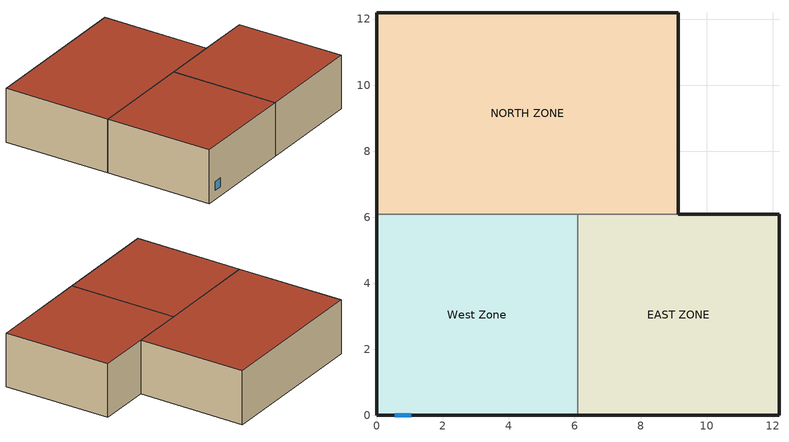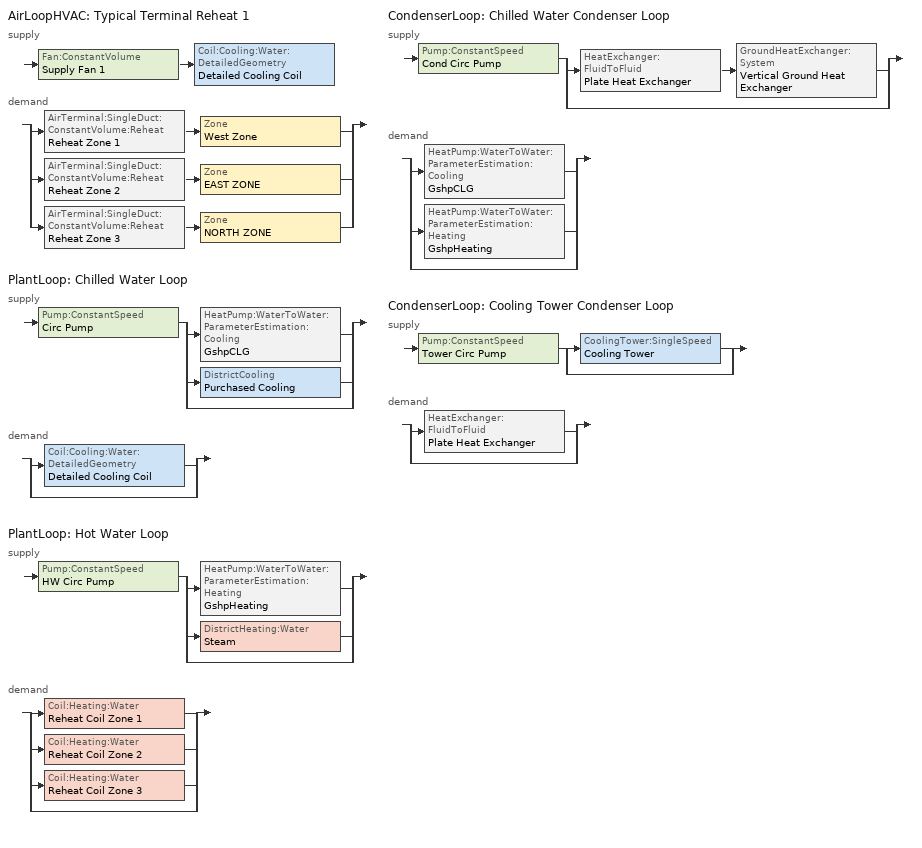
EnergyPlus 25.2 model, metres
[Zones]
West Zone
 floor adiabatic (FLOOR SLAB 8 IN): 0,0 0,6.1 6.1,6.1 6.1,0 z0
 wall outside (EXTWALL80): 0,6.1 0,0 6.1,0 z0:3.05
 wall to NORTH ZONE (PARTITION06): 6.1,6.1 0,6.1 z0:3.05
 wall to EAST ZONE (PARTITION06): 6.1,0 6.1,6.1 z0:3.05
 window (WIN-CON-LIGHT): 0.55,0 1.05,0 z0.5:1
 roof outside (ROOF34): 0,6.1 0,0 6.1,0 6.1,6.1 z3.05
EAST ZONE
 floor adiabatic (FLOOR SLAB 8 IN): 6.1,0 6.1,6.1 12.19,6.1 12.19,0 z0
 wall outside (EXTWALL80): 6.1,0 12.19,0 12.19,6.1 9.14,6.1 z0:3.05
 wall to NORTH ZONE (PARTITION06): 9.14,6.1 6.1,6.1 z0:3.05
 roof outside (ROOF34): 6.1,6.1 6.1,0 12.19,0 12.19,6.1 z3.05
NORTH ZONE
 floor adiabatic (FLOOR SLAB 8 IN): 0,6.1 0,12.19 9.14,12.19 9.14,6.1 z0
 wall outside (EXTWALL80): 9.14,6.1 9.14,12.19 0,12.19 0,6.1 z0:3.05
 roof outside (ROOF34): 0,12.19 0,6.1 9.14,6.1 9.14,12.19 z3.05
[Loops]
AirLoopHVAC 'Typical Terminal Reheat 1'
 supply: Fan:ConstantVolume 'Supply Fan 1' > Coil:Cooling:Water:DetailedGeometry 'Detailed Cooling Coil'
 demand: split
  | AirTerminal:SingleDuct:ConstantVolume:Reheat 'Reheat Zone 1' > Zone 'West Zone'
  | AirTerminal:SingleDuct:ConstantVolume:Reheat 'Reheat Zone 2' > Zone 'EAST ZONE'
  | AirTerminal:SingleDuct:ConstantVolume:Reheat 'Reheat Zone 3' > Zone 'NORTH ZONE'
PlantLoop 'Chilled Water Loop'
 supply: Pump:ConstantSpeed 'Circ Pump' > split
  | HeatPump:WaterToWater:ParameterEstimation:Cooling 'GshpCLG'
  | DistrictCooling 'Purchased Cooling'
  | bypass
 demand: split
  | Coil:Cooling:Water:DetailedGeometry 'Detailed Cooling Coil'
  | bypass
PlantLoop 'Hot Water Loop'
 supply: Pump:ConstantSpeed 'HW Circ Pump' > split
  | HeatPump:WaterToWater:ParameterEstimation:Heating 'GshpHeating'
  | DistrictHeating:Water 'Steam'
  | bypass
 demand: split
  | Coil:Heating:Water 'Reheat Coil Zone 1'
  | Coil:Heating:Water 'Reheat Coil Zone 2'
  | Coil:Heating:Water 'Reheat Coil Zone 3'
  | bypass
CondenserLoop 'Chilled Water Condenser Loop'
 supply: Pump:ConstantSpeed 'Cond Circ Pump' > split
  | HeatExchanger:FluidToFluid 'Plate Heat Exchanger' > GroundHeatExchanger:System 'Vertical Ground Heat Exchanger'
  | bypass
 demand: split
  | HeatPump:WaterToWater:ParameterEstimation:Cooling 'GshpCLG'
  | HeatPump:WaterToWater:ParameterEstimation:Heating 'GshpHeating'
  | bypass
CondenserLoop 'Cooling Tower Condenser Loop'
 supply: Pump:ConstantSpeed 'Tower Circ Pump' > split
  | CoolingTower:SingleSpeed 'Cooling Tower'
  | bypass
 demand: split
  | HeatExchanger:FluidToFluid 'Plate Heat Exchanger'
  | bypass
[Building]
NONE: Loads convergence tolerance value=0.04; Maximum number of warmup days=25; Minimum number of warmup days=6; North axis=0; Solar distribution=FullInteriorAndExterior; Temperature convergence tolerance value=0.4; Terrain=Suburbs
[Site:GroundTemperature:Deep]
13.03, 13.03, 13.13, 13.3, 13.43, 13.52, 13.62, 13.77, 13.78, 13.55, 13.44, 13.2
[Site:GroundTemperature:Undisturbed:KusudaAchenbach]
Vertical Ground Heat Exchanger Ground Temps: 3.2, 13.375, 8, 920, 2551.09, 0.692626
[Site:Location]
TAMPA_FL_USA_WMO_722110: Elevation=3; Latitude=27.97; Longitude=-82.52; Time zone=-5
[SizingPeriod:DesignDay] Barometric pressure=101289; Day of month=21; Daylight saving time indicator=No; Humidity condition type=WetBulb; Rain indicator=No; Snow indicator=No; Solar model indicator=ASHRAEClearSky
Name | Daily dry bulb temperature range | Day type | Maximum dry bulb temperature | Month | Sky clearness | Wetbulb or dewpoint at maximum dry bulb | Wind direction | Wind speed
TAMPA Ann Clg 1% Condns DB=>MWB | 8.1 | SummerDesignDay | 33 | 7 | 1 | 25.3 | 270 | 4
TAMPA Ann Htg 99% Condns DB | 0 | WinterDesignDay | 4.8 | 1 | 0 | 4.8 | 10 | 3.1
[Construction]
EXTWALL80: A1 - 1 IN STUCCO, C4 - 4 IN COMMON BRICK, E1 - 3 / 4 IN PLASTER OR GYP BOARD
FLOOR SLAB 8 IN: C10 - 8 IN HW CONCRETE
PARTITION06: E1 - 3 / 4 IN PLASTER OR GYP BOARD, C6 - 8 IN CLAY TILE, E1 - 3 / 4 IN PLASTER OR GYP BOARD
ROOF34: E2 - 1 / 2 IN SLAG OR STONE, E3 - 3 / 8 IN FELT AND MEMBRANE, B5 - 1 IN DENSE INSULATION, C12 - 2 IN HW CONCRETE
WIN-CON-LIGHT: WIN-LAY-GLASS-LIGHT
[Material] Thermal absorptance=0.9
Name | Conductivity | Density | Roughness | Solar absorptance | Specific heat | Thickness | Visible absorptance
A1 - 1 IN STUCCO | 0.691831 | 1858.142 | Smooth | 0.92 | 836.8 | 0.0253898 | 0.92
B5 - 1 IN DENSE INSULATION | 0.0432394 | 91.30524 | VeryRough | 0.5 | 836.8 | 0.0253898 | 0.5
C4 - 4 IN COMMON BRICK | 0.726422 | 1922.216 | Rough | 0.76 | 836.8 | 0.101498 | 0.76
C6 - 8 IN CLAY TILE | 0.570761 | 1121.292 | Smooth | 0.82 | 836.8 | 0.203302 | 0.82
C10 - 8 IN HW CONCRETE | 1.729577 | 2242.585 | MediumRough | 0.65 | 836.8 | 0.203302 | 0.65
C12 - 2 IN HW CONCRETE | 1.729577 | 2242.585 | MediumRough | 0.65 | 836.8 | 0.0509016 | 0.65
E1 - 3 / 4 IN PLASTER OR GYP BOARD | 0.726422 | 1601.846 | Smooth | 0.92 | 836.8 | 0.01905 | 0.92
E2 - 1 / 2 IN SLAG OR STONE | 1.435549 | 881.0155 | Rough | 0.55 | 1673.6 | 0.0127102 | 0.55
E3 - 3 / 8 IN FELT AND MEMBRANE | 0.190253 | 1121.292 | Rough | 0.75 | 1673.6 | 0.00954024 | 0.75
[WindowMaterial:Glazing]
WIN-LAY-GLASS-LIGHT: Back side infrared hemispherical emissivity=0.84; Back side solar reflectance at normal incidence=0.031; Back side visible reflectance at normal incidence=0.05; Conductivity=0.9; Front side infrared hemispherical emissivity=0.84; Front side solar reflectance at normal incidence=0.031; Front side visible reflectance at normal incidence=0.05; Infrared transmittance at normal incidence=0; Optical data type=SpectralAverage; Solar transmittance at normal incidence=0.9; Thickness=0.003; Visible transmittance at normal incidence=0.9
[AirLoopHVAC]
Typical Terminal Reheat 1: Design supply air flow rate=0.8
[AirTerminal:SingleDuct:ConstantVolume:Reheat] Availability schedule=FanAndCoilAvailSched; Convergence tolerance=0.001; Minimum hot water or steam flow rate=0
Name | Maximum air flow rate | Maximum hot water or steam flow rate | Reheat coil
Reheat Zone 1 | 0.47 | 0.0013 | Reheat Coil Zone 1
Reheat Zone 2 | 0.36 | 0.0012 | Reheat Coil Zone 2
Reheat Zone 3 | 0.47 | 0.0013 | Reheat Coil Zone 3
[AvailabilityManager:Scheduled]
Reheat System 1 Avail: Schedule=FanAndCoilAvailSched
[Coil:Cooling:Water:DetailedGeometry]
Detailed Cooling Coil: Availability schedule=CoolingCoilAvailSched; Coil depth=0.165098; Fin diameter=0.435072; Fin spacing=0.00181429; Fin surface area=101.716; Fin thermal conductivity=203.883; Fin thickness=0.00149998; Maximum water flow rate=0.0033; Minimum airflow area=0.300606; Number of tube rows=6; Number of tubes per row=16; Total tube inside area=6.20007; Tube depth spacing=0.0258998; Tube inside diameter=0.01445; Tube outside diameter=0.0158798; Tube outside surface area=6.23816; Tube thermal conductivity=385.765
[Coil:Heating:Water] Availability schedule=FanAndCoilAvailSched; Performance input method=UFactorTimesAreaAndDesignWaterFlowRate; Rated capacity=Autosize; Rated inlet air temperature=16.6; Rated inlet water temperature=82.2; Rated outlet air temperature=32.2; Rated outlet water temperature=71.1; U factor times area value=400
Name | Maximum water flow rate
Reheat Coil Zone 1 | 0.0013
Reheat Coil Zone 2 | 0.0012
Reheat Coil Zone 3 | 0.0018
[CondenserEquipmentList]
Cooling Towers: Cooling Tower, CoolingTower:SingleSpeed
GHE: Vertical Ground Heat Exchanger, GroundHeatExchanger:System, Plate Heat Exchanger, HeatExchanger:FluidToFluid
[CondenserEquipmentOperationSchemes] Control scheme 1 schedule=ON
Name | Control scheme 1
Condenser Loop Operation | Cond Operation
Tower Loop Operation | CT Operation
[CondenserLoop] Condenser loop volume=5; Fluid type=Water; Load distribution scheme=SequentialLoad; Maximum loop temperature=80; Minimum loop flow rate=0; Minimum loop temperature=5
Name | Condenser equipment operation scheme | Maximum loop flow rate
Chilled Water Condenser Loop | Condenser Loop Operation | 0.0033
Cooling Tower Condenser Loop | Tower Loop Operation | 0.000505
[Controller:WaterCoil]
Main Cooling Coil Controller: Action=Reverse; Actuator variable=Flow; Control variable=Temperature; Controller convergence tolerance=0.001; Maximum actuated flow=0.0033; Minimum actuated flow=0
[CoolingTower:SingleSpeed]
Cooling Tower: Design air flow rate=0.991; Design fan power=375; Design u factor times area value=630.1; Design water flow rate=0.000505; Free convection regime air flow rate=0; Free convection regime u factor times area value=0; Performance input method=UFactorTimesAreaAndDesignWaterFlowRate
[DistrictCooling]
Purchased Cooling: Nominal capacity=680000
[DistrictHeating:Water]
Steam: Nominal capacity=1000000
[ElectricEquipment] Design level calculation method=EquipmentLevel; Fraction latent=0; Fraction lost=0; Fraction radiant=0.3; Schedule=INTERMITTENT
Name | Design level | Zone or zonelist or space or spacelist
EAST ZONE ElecEq 1 | 2464.375 | EAST ZONE
NORTH ZONE ElecEq 1 | 2928.751 | NORTH ZONE
West Zone ElecEq 1 | 2928.751 | West Zone
[Fan:ConstantVolume]
Supply Fan 1: Availability schedule=FanAndCoilAvailSched; Fan total efficiency=0.7; Maximum flow rate=0.8; Motor efficiency=0.9; Motor in airstream fraction=1; Pressure rise=600
[GroundHeatExchanger:ResponseFactors]
Vertical Ground Heat Exchanger g-functions: G function reference ratio=0.0005; G function g value 1=-0.348322; G function ln t ts value 1=-15.2996; G function g value 2=0.022208; G function ln t ts value 2=-14.201; G function g value 3=0.412345; G function ln t ts value 3=-13.2202; G function g value 4=0.867498; G function ln t ts value 4=-12.2086; G function g value 5=1.357839; G function ln t ts value 5=-11.1888; G function g value 6=1.852024; G function ln t ts value 6=-10.1816; G function g value 7=2.345656; G function ln t ts value 7=-9.1815; G function g value 8=2.593958; G function ln t ts value 8=-8.6809; G function g value 9=2.679; G function ln t ts value 9=-8.5; G function g value 10=3.023; G function ln t ts value 10=-7.8; G function g value 11=3.32; G function ln t ts value 11=-7.2; G function g value 12=3.681; G function ln t ts value 12=-6.5; G function g value 13=4.071; G function ln t ts value 13=-5.9; G function g value 14=4.828; G function ln t ts value 14=-5.2; G function g value 15=6.253; G function ln t ts value 15=-4.5; G function g value 16=7.894; G function ln t ts value 16=-3.963; G function g value 17=11.82; G function ln t ts value 17=-3.27; G function g value 18=15.117; G function ln t ts value 18=-2.864; G function g value 19=18.006; G function ln t ts value 19=-2.577; G function g value 20=22.887; G function ln t ts value 20=-2.171; G function g value 21=26.924; G function ln t ts value 21=-1.884; G function g value 22=38.004; G function ln t ts value 22=-1.191; G function g value 23=49.919; G function ln t ts value 23=-0.497; G function g value 24=53.407; G function ln t ts value 24=-0.274; G function g value 25=56.632; G function ln t ts value 25=-0.051; G function g value 26=59.825; G function ln t ts value 26=0.196; G function g value 27=62.349; G function ln t ts value 27=0.419; G function g value 28=64.524; G function ln t ts value 28=0.642; G function g value 29=66.412; G function ln t ts value 29=0.873; G function g value 30=67.993; G function ln t ts value 30=1.112; G function g value 31=69.162; G function ln t ts value 31=1.335; G function g value 32=70.476; G function ln t ts value 32=1.679; G function g value 33=71.361; G function ln t ts value 33=2.028; G function g value 34=71.79; G function ln t ts value 34=2.275; G function g value 35=72.511; G function ln t ts value 35=3.003; Ghe vertical properties object=Vertical Ground Heat Exchanger Props; Number of boreholes=120
[GroundHeatExchanger:System]
Vertical Ground Heat Exchanger: Design flow rate=0.0033; Ghe vertical responsefactors object=Vertical Ground Heat Exchanger g-functions; Ground thermal conductivity=0.692626; Ground thermal heat capacity=2.347e+06; Undisturbed ground temperature model=Vertical Ground Heat Exchanger Ground Temps; Undisturbed ground temperature model type=Site:GroundTemperature:Undisturbed:KusudaAchenbach
[GroundHeatExchanger:Vertical:Properties]
Vertical Ground Heat Exchanger Props: Borehole diameter=0.127016; Borehole length=76.2; Depth of top of borehole=1; Grout thermal conductivity=0.692626; Grout thermal heat capacity=3.9e+06; Pipe outer diameter=0.0266667; Pipe thermal conductivity=0.391312; Pipe thermal heat capacity=1.542e+06; Pipe thickness=0.00241285; U tube distance=0.051225
[HeatExchanger:FluidToFluid]
Plate Heat Exchanger: Control type=UncontrolledOn; Heat exchange model type=CounterFlow; Heat exchanger u factor times area value=571; Heat transfer metering end use type=LoopToLoop; Loop demand side design flow rate=0.000505; Loop supply side design flow rate=0.0033
[HeatPump:WaterToWater:ParameterEstimation:Cooling]
GshpCLG: Compressor clearance factor=0.05469; Compressor suction and discharge pressure drop=92156.2; Constant part of electromechanical power losses=2803.9; High pressure cut off=0; Load side flow rate=0.003; Load side heat transfer coefficient=7761; Loss factor=0.699; Low pressure cut off=0; Maximum part load ratio=1; Minimum part load ratio=0; Nominal capacity=45000; Nominal cop=3.5; Optimum part load ratio=1; Piston displacement=0.012544; Source side flow rate=0.003; Source side heat transfer coefficient=3998; Superheating=4.8907
[HeatPump:WaterToWater:ParameterEstimation:Heating]
GshpHeating: Compressor clearance factor=0.05469; Compressor suction and discharge pressure drop=92156.2; Constant part of electromechanical power losses=2803.9; High pressure cut off=0; Load side flow rate=0.003; Load side heat transfer coefficient=7761; Loss factor=0.699; Low pressure cut off=0; Maximum part load ratio=1; Minimum part load ratio=0; Nominal capacity=50000; Nominal cop=3.5; Optimum part load ratio=1; Piston displacement=0.012544; Source side flow rate=0.003; Source side heat transfer coefficient=3998; Superheating=4.8907
[Lights] Design level calculation method=LightingLevel; End use subcategory=GeneralLights; Fraction radiant=0.2; Fraction replaceable=0; Fraction visible=0.2; Return air fraction=0; Schedule=OFFICE LIGHTING
Name | Lighting level | Zone or zonelist or space or spacelist
EAST ZONE Lights 1 | 464.375 | EAST ZONE
NORTH ZONE Lights 1 | 878.6252 | NORTH ZONE
[People] Activity level schedule=Activity Sch; Air velocity schedule=Air Velo Sch; Carbon dioxide generation rate=3.82e-08; Clothing insulation calculation method=ClothingInsulationSchedule; Clothing insulation schedule=Clothing Sch; Fraction radiant=0.3; Mean radiant temperature calculation type=EnclosureAveraged; Number of people calculation method=People; Number of people schedule=OFFICE OCCUPANCY; Thermal comfort model 1 type=Fanger; Work efficiency schedule=Work Eff Sch
Name | Number of people | Zone or zonelist or space or spacelist
EAST ZONE | 3 | EAST ZONE
NORTH ZONE | 4 | NORTH ZONE
West Zone | 2 | West Zone
[PlantEquipmentList]
GSHP and Purchased Cooling: GshpCLG, HeatPump:WaterToWater:ParameterEstimation:Cooling, Purchased Cooling, DistrictCooling
GSHP plant: GshpHeating, HeatPump:WaterToWater:ParameterEstimation:Heating, Steam, DistrictHeating:Water
Purchased Cooling Only: Purchased Cooling, DistrictCooling
Purchased Heating Plant: Steam, DistrictHeating:Water
[PlantEquipmentOperation:CoolingLoad]
Summer Cooling Operation: Load range 1 lower limit=0; Load range 1 upper limit=5000000; Range 1 equipment list=GSHP and Purchased Cooling
[PlantEquipmentOperation:HeatingLoad]
Winter Heating Operation: Load range 1 lower limit=0; Load range 1 upper limit=45000; Load range 2 lower limit=45000; Load range 2 upper limit=1000000; Range 1 equipment list=GSHP plant; Range 2 equipment list=Purchased Heating Plant
[PlantEquipmentOperation:Uncontrolled]
Name | Equipment list
CT Operation | Cooling Towers
Cond Operation | GHE
[PlantEquipmentOperationSchemes] Control scheme 1 schedule=ON
Name | Control scheme 1
CW Loop Operation | Summer Cooling Operation
Hot Loop Operation | Winter Heating Operation
[PlantLoop] Fluid type=Water; Load distribution scheme=Optimal; Maximum loop flow rate=0.0033; Minimum loop flow rate=0; Plant loop volume=5
Name | Maximum loop temperature | Minimum loop temperature | Plant equipment operation scheme
Chilled Water Loop | 98 | 1 | CW Loop Operation
Hot Water Loop | 100 | 10 | Hot Loop Operation
[Pump:ConstantSpeed] Fraction of motor inefficiencies to fluid stream=0; Motor efficiency=0.87; Pump control type=Continuous
Name | Design flow rate | Design power consumption | Design pump head
Circ Pump; Cond Circ Pump | 0.0033 | 25 | 5000
HW Circ Pump | 0.0033 | 35 | 5000
Tower Circ Pump | 0.000505 | 220 | 227260
[SetpointManager:FollowGroundTemperature]
MyCondenserControl: Control variable=Temperature; Maximum setpoint temperature=80; Minimum setpoint temperature=5; Offset temperature difference=0; Setpoint node or nodelist=Condenser Supply Outlet Node
[SetpointManager:FollowOutdoorAirTemperature]
MyTowerCondenserControl: Control variable=Temperature; Maximum setpoint temperature=80; Minimum setpoint temperature=5; Offset temperature difference=0; Reference temperature type=OutdoorAirWetBulb; Setpoint node or nodelist=Tower Condenser Supply Outlet Node
[SetpointManager:Scheduled] Control variable=Temperature
Name | Schedule | Setpoint node or nodelist
Chilled Water Loop Setpoint Manager | CW Loop Temp Schedule | Chilled Water Loop Setpoint Node List
Hot Water Loop Setpoint Manager | HW Loop Temp Schedule | Hot Water Loop Setpoint Node List
Supply Air Temp Manager | Seasonal Reset Supply Air Temp Sch | Supply Air Temp Nodes
[ThermostatSetpoint:SingleCooling]
Cooling Setpoint with SB: Setpoint temperature schedule=Cooling Setpoints
[ThermostatSetpoint:SingleHeating]
Heating Setpoint with SB: Setpoint temperature schedule=Heating Setpoints
[Zone] Ceiling height=Autocalculate; Multiplier=1; Type=1; Volume=Autocalculate
EAST ZONE; NORTH ZONE; West Zone
[ZoneControl:Thermostat] Control 1=Heating Setpoint with SB; Control 2=Cooling Setpoint with SB; Control type schedule=Zone Control Type Sched
Name | Zone or zonelist
Zone 1 Thermostat | West Zone
Zone 2 Thermostat | EAST ZONE
Zone 3 Thermostat | NORTH ZONE
[Zone equipment]
West Zone: Reheat Zone 1
EAST ZONE: Reheat Zone 2
NORTH ZONE: Reheat Zone 3
[Schedule:Compact]
Activity Sch: Through: 12/31, For: AllDays, Until: 24:00, 131.8
Air Velo Sch: Through: 12/31, For: AllDays, Until: 24:00, 0.137
CW Loop Temp Schedule: Through: 12/31, For: AllDays, Until: 24:00, 6.67
Clothing Sch; On: Through: 12/31, For: AllDays, Until: 24:00, 1
Cooling Setpoints: Through: 12/31, For: AllDays, Until: 7:00, 28, Until: 17:00, 24, Until: 24:00, 28
CoolingCoilAvailSched: Through: 3/31, For: AllDays, Until: 24:00, 0, Through: 9/30, For: Weekdays weekends, Until: 7:00, 0, Until: 17:00, 1, Until: 24:00, 0, For: Allotherdays, Until: 24:00, 0, Through: 12/31, For: AllDays, Until: 24:00, 0
FanAndCoilAvailSched: Through: 3/31, For: AllDays, Until: 24:00, 1, Through: 9/30, For: Weekdays weekends, Until: 7:00, 0, Until: 17:00, 1, Until: 24:00, 0, For: Allotherdays, Until: 24:00, 0, Through: 12/31, For: AllDays, Until: 24:00, 1
HW Loop Temp Schedule: Through: 12/31, For: AllDays, Until: 24:00, 55
Heating Setpoints: Through: 12/31, For: AllDays, Until: 7:00, 17.5, Until: 17:00, 21, Until: 24:00, 17.5
INTERMITTENT: Through: 12/31, For: WeekDays Summerdesignday Winterdesignday, Until: 8:00, 0.1, Until: 18:00, 1, Until: 24:00, 0.1, For: AllOtherDays, Until: 24:00, 0.1
OFFICE LIGHTING: Through: 12/31, For: WeekDays Summerdesignday Winterdesignday, Until: 6:00, 0.05, Until: 7:00, 0.2, Until: 17:00, 1, Until: 18:00, 0.5, Until: 24:00, 0.05, For: AllOtherDays, Until: 24:00, 0.05
OFFICE OCCUPANCY: Through: 12/31, For: WeekDays Summerdesignday Winterdesignday, Until: 6:00, 0, Until: 7:00, 0.1, Until: 8:00, 0.5, Until: 12:00, 1, Until: 13:00, 0.5, Until: 16:00, 1, Until: 17:00, 0.5, Until: 18:00, 0.1, Until: 24:00, 0, For: AllOtherDays, Until: 24:00, 0.1
Seasonal Reset Supply Air Temp Sch: Through: 3/31, For: Weekdays summerdesignday winterdesignday, Until: 6:00, 21, Until: 17:00, 18, Until: 24:00, 21, For: customday1 customday2, Until: 6:00, 21, Until: 17:00, 18, Until: 24:00, 21, For: AllotherDays, Until: 24:00, 26, Through: 9/30, For: AllDays, Until: 24:00, 16, Through: 12/31, For: Weekdays summerdesignday winterdesignday, Until: 6:00, 21, Until: 17:00, 18, Until: 24:00, 21, For: customday1 customday2, Until: 6:00, 21, Until: 17:00, 18, Until: 24:00, 21, For: AllotherDays, Until: 24:00, 26
Work Eff Sch: Through: 12/31, For: AllDays, Until: 24:00, 0
Zone Control Type Sched: Through: 3/31, For: AllDays, Until: 24:00, 1, Through: 9/30, For: AllDays, Until: 24:00, 2, Through: 12/31, For: AllDays, Until: 24:00, 1
